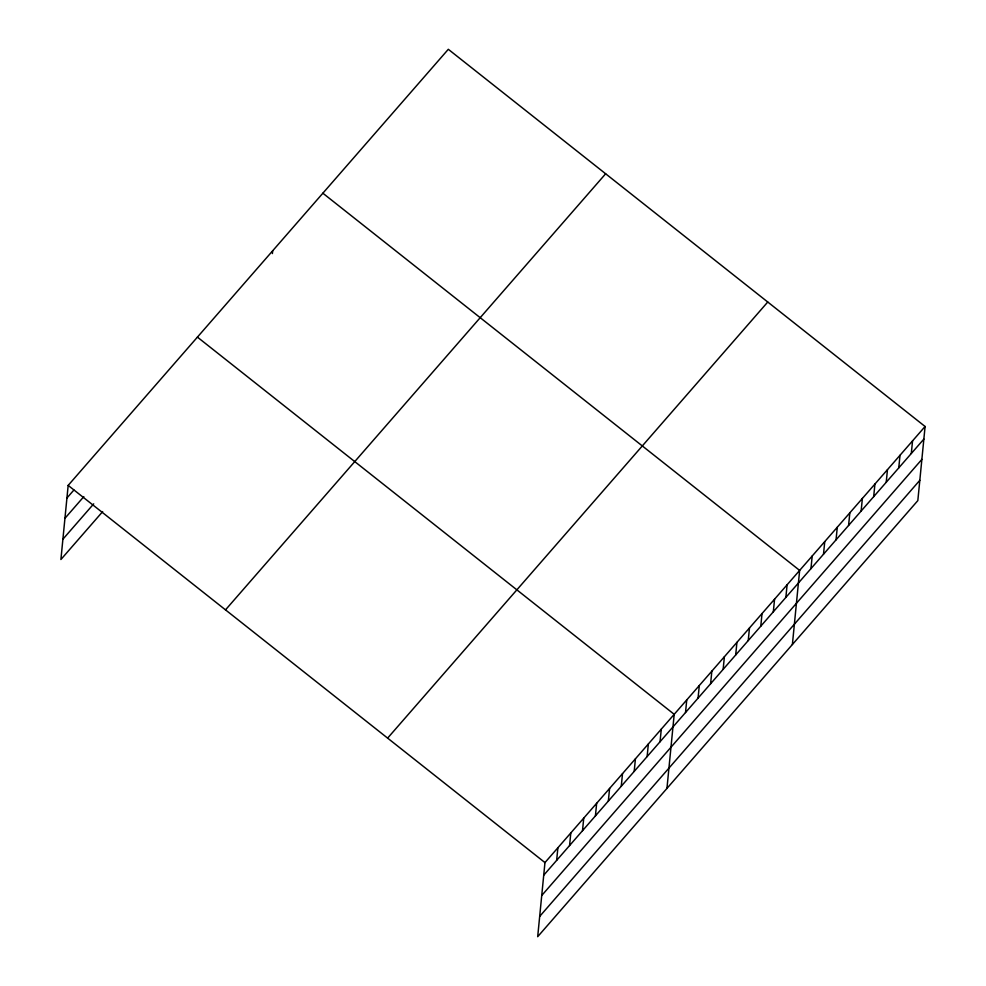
<?xml version="1.0" encoding="UTF-8"?>
<svg xmlns="http://www.w3.org/2000/svg" width="986" height="986" viewBox="0 0 986 986"><rect width="100%" height="100%" fill="white"/><g stroke="black" fill="none" stroke-linecap="round" stroke-linejoin="round"><path stroke-width="1.48" d="M925.09 426.494L544.962 862.59L537.69 936.7L917.83 500.605L925.09 426.494L448.31 49.3L68.17 485.395L60.91 559.506L102.667 511.598M272.407 253.575L272.678 250.777M556.646 860.371L557.891 847.763M569.575 845.544L570.808 832.936M582.504 830.717L583.737 818.109M595.421 815.89L596.653 803.282M608.35 801.063L609.582 788.455M621.266 786.236L622.511 773.628M634.195 771.409L635.428 758.801M647.124 756.582L648.357 743.974M660.041 741.755L661.286 729.147M666.943 788.43L674.202 714.32L197.422 337.126M685.517 712.533L686.749 699.924M698.063 698.15L699.296 685.541M710.598 683.754L711.843 671.146M723.145 669.358L724.377 656.75M735.692 654.975L736.924 642.367M748.238 640.58L749.471 627.971M760.785 626.184L762.018 613.588M773.32 611.801L774.565 599.192M785.867 597.405L787.099 584.797M792.387 644.511L799.646 570.413L322.866 193.207M810.96 568.626L812.193 556.018M823.507 554.231L824.74 541.622M836.042 539.847L837.287 527.239M848.589 525.452L849.821 512.843M861.135 511.056L862.368 498.448M873.682 496.673L874.915 484.064M886.229 482.277L887.462 469.669M898.764 467.882L900.008 455.285M911.31 453.498L912.543 440.89M66.937 498.004L73.901 490.017M64.953 518.303L83.835 496.624M62.894 539.206L93.719 503.846M225.511 609.866L605.65 173.77M387.621 738.12L767.749 302.024M543.73 875.198L923.857 439.103M541.733 895.498L921.861 459.402M539.687 916.401L919.815 480.305M68.17 485.395L544.962 862.59"/></g></svg>
